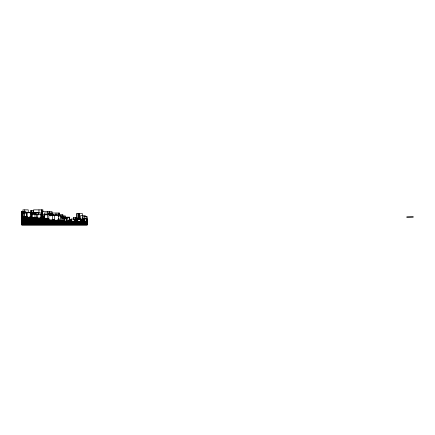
<?xml version="1.0" encoding="UTF-8"?>
<svg xmlns="http://www.w3.org/2000/svg" width="435" height="435" viewBox="0 0 435 435"><rect width="100%" height="100%" fill="white"/><g stroke="black" fill="none" stroke-linecap="round" stroke-linejoin="round"><path stroke-width="0.65" d="M25.98 211.66L21.75 211.66L21.75 225.145L87.212 225.145L87.212 216.63L82.982 216.63L82.982 219.088M21.75 211.888L22.685 211.888M21.75 211.954L23.582 211.954M21.75 212.28L25.045 212.28M23.593 212.378L28.525 212.378M28.65 212.574L31.146 212.574M34.202 212.606L38.981 212.606M23.572 212.802L30.521 212.737L30.521 217.288M31.347 212.965L41.254 212.933L41.238 217.94M30.477 213.03L35.469 213.03L35.469 214.21M21.75 213.096L26.356 213.096L26.356 216.63M32.598 213.264L34.539 213.264M30.276 213.427L33.044 213.427M40.917 213.688L42.467 213.688M30.194 213.786L33.604 213.786M33.49 214.015L37.008 214.015M41.053 214.341L62.814 214.341L62.814 218.267M41.238 214.373L37.127 214.373L37.127 217.94M21.75 215.456L22.044 215.456M54.718 215.619L48.834 215.619L48.834 219.903M41.026 215.651L44.897 215.651M49.992 215.651L54.761 215.651M57.855 215.651L62.814 215.651M21.75 215.977L21.935 211.888M58.089 216.043L61.232 216.043L61.232 220.567M62.216 216.01L65.473 216.01L65.473 217.957M21.75 216.304L22.163 216.304M21.75 216.63L27.193 216.63M41.08 216.63L44.201 216.63L44.201 218.267M21.75 216.962L27.193 216.962M29.205 216.962L30.89 216.962L30.89 217.288L30.847 216.962M60.954 216.962L62.814 216.962M66.408 217.157L69.654 217.157L69.616 221.54M21.75 217.288L32.299 217.288M65.179 217.386L69.41 217.353L69.41 220.942M21.75 217.614L37.127 217.614M77.142 217.647L73.395 217.647L73.395 219.593M61.226 217.81L63.477 217.81M21.75 217.94L42.934 217.94M63.347 217.908L65.979 217.908M41.059 218.022L42.934 218.022M21.75 218.267L46.501 218.267L46.501 218.598M66.691 218.267L62.689 218.267L62.689 221.214L62.656 220.888M42.934 218.354L46.072 218.354M87.212 218.435L84.841 218.435L84.841 221.54M21.75 218.598L48.051 218.598L48.051 218.925M85.211 218.598L82.106 218.598L82.106 219.773M21.75 218.925L49.008 218.925M80.85 219.055L71.188 219.055L71.188 221.54M21.75 219.251L48.883 219.251M52.586 219.251L52.852 219.577M21.75 219.577L48.883 219.577M52.586 219.577L54.712 219.577M71.258 219.577L71.721 219.577M81.383 219.577L84.879 219.577M87.212 219.577L86.831 219.577L86.859 221.54M21.75 219.903L54.326 219.903M57.322 219.903L58.529 219.903L58.529 220.235M69.176 219.903L71.318 219.903M85.135 219.903L83.808 219.903L83.808 221.54M86.723 219.903L87.212 219.903M21.75 220.235L59.481 220.235L59.481 220.561M69.176 220.235L71.688 220.235M69.176 220.317L71.606 220.317M21.75 220.561L61.737 220.561L61.737 220.888M67.865 220.561L71.721 220.561M69.839 220.643L70.823 220.643M21.75 220.888L63.39 220.969M70.823 220.888L71.721 220.888M21.75 221.214L78.702 221.214L78.702 221.54M80.203 221.214L81.981 221.214M62.564 221.295L81.829 221.295L81.829 221.872M21.75 221.54L87.212 221.54M70.552 221.622L71.335 221.622M77.169 221.622L80.203 221.622M80.605 221.622L83.553 221.622M21.75 221.872L87.212 221.872M21.75 222.198L87.212 222.198M21.75 222.524L87.212 222.524M21.75 222.85L87.212 222.85M21.75 223.177L87.212 223.177M21.75 223.508L87.212 223.508M21.75 223.835L87.212 223.835M21.75 224.161L87.212 224.161M21.75 224.487L87.212 224.487M21.75 224.813L87.212 224.813M86.94 219.903L86.94 221.54M86.63 218.435L86.63 221.54M86.239 216.63L86.239 218.473M85.249 216.934L85.249 215.619L80.535 215.619L80.535 218.908M84.618 216.63L84.618 219.088M84.553 219.903L84.553 221.54M83.553 221.54L83.553 221.872M83.411 219.577L83.411 221.54M83.172 221.54L83.172 221.872M82.536 215.651L82.536 213.688L76.381 213.688L76.381 217.614M82.378 219.577L82.378 221.54M82.264 215.619L82.264 221.54M81.497 219.577L81.497 221.54M81.41 219.577L81.383 221.54M81.111 221.54L81.111 219.577L77.582 219.577L77.582 221.54M81.002 221.214L81.002 221.54M80.812 221.54L80.845 218.566L75.549 218.566L75.549 219.757M80.741 221.214L80.741 221.54M80.611 219.577L80.611 221.54M79.192 213.688L79.192 218.267M78.947 213.688L78.947 218.267M78.855 213.688L78.855 218.267M78.474 213.688L78.474 218.267M77.468 218.925L77.468 221.54M77.196 219.055L77.234 221.54M77.12 213.688L77.169 221.54M77.044 219.055L77.022 221.54M76.951 218.925L76.951 221.54M76.892 218.566L76.892 221.54M75.761 217.647L75.75 221.54M75.347 217.647L75.347 219.593M75.282 221.214L75.282 221.54M74.923 219.055L74.923 221.54L74.864 219.055M73.754 217.647L73.754 219.593M72.689 221.214L72.689 221.54M71.335 221.214L71.335 221.54M71.231 219.055L71.258 221.54M70.823 219.903L70.823 220.235M70.823 220.317L70.823 221.54M70.671 220.561L70.736 221.54M70.405 220.561L70.405 220.888M69.899 220.561L69.899 220.888M69.823 219.903L69.823 220.996M68.654 221.214L68.654 221.54M68.186 220.561L68.186 221.54M67.855 221.214L67.855 218.631L64.01 218.631L63.989 221.54M66.8 217.353L66.8 219.148M66.506 218.631L66.506 221.214M66.441 217.353L66.441 219.148M66.202 217.353L66.202 218.549M66.076 218.631L66.076 221.214M65.652 217.353L65.652 218.549M64.831 216.01L64.831 217.957M64.402 218.631L64.402 221.214M63.94 218.267L63.94 221.214M63.592 216.01L63.592 217.957M63.037 220.888L62.977 221.214M62.89 221.214L62.89 221.54M62.727 216.01L62.727 217.957M62.357 220.888L62.357 221.214M62.151 220.888L62.151 221.214M61.591 220.561L61.531 220.888M60.911 220.561L60.911 220.888M60.721 216.043L60.721 220.567M59.671 220.561L59.671 220.888M59.557 220.561L59.557 220.888M59.405 214.341L59.405 213.03L44.239 213.03L44.239 214.341M59.133 213.03L59.133 214.341M59.133 220.561L59.133 218.925L58.676 218.925L58.676 220.561M58.839 218.925L58.839 220.561M58.431 220.235L58.464 215.488L54.326 215.488L54.326 220.235M58.159 213.03L58.159 214.341M55.995 213.03L55.995 215.651M54.364 219.577L54.364 219.903M53.222 214.341L53.222 215.651M52.586 215.619L52.586 219.903M52.282 213.03L52.282 215.651M52.01 213.541L52.01 211.524L42.434 211.524L42.434 214.879M51.303 213.03L51.303 215.651M50.65 213.03L50.65 214.341M50.449 215.994L50.449 214.798L44.31 214.798L44.365 218.598M49.775 213.03L49.775 214.341M49.672 211.524L49.672 213.541M48.241 213.03L48.241 214.341M47.774 211.524L47.774 213.541M47.458 214.798L47.458 219.577M46.072 218.267L46.072 218.598M45.164 218.267L45.164 218.598M44.604 218.267L44.604 218.598M44.441 218.267L44.441 218.598M43.467 216.63L43.467 218.267M43.353 218.267L43.353 218.598M43.021 216.962L43.021 218.267M42.951 216.63L42.934 218.598M42.891 211.872L42.891 209.855L33.555 209.855L33.555 213.21M42.82 217.94L42.82 218.267M42.63 217.94L42.565 218.267M42.336 214.341L42.353 218.267M41.999 209.855L41.999 213.884M41.972 217.94L41.972 218.267M41.901 214.341L41.901 215.651M41.716 209.855L41.716 213.884M41.57 216.63L41.57 218.267M41.173 217.94L41.173 218.267M41.059 217.94L41.059 218.267M40.863 214.373L40.863 217.94M38.965 209.855L38.965 213.21M38.481 212.933L38.481 214.955M36.834 217.614L36.834 214.178L31.184 214.178L31.184 217.614M34.979 214.178L34.979 217.614M33.044 213.656L33.044 210.35L30.841 210.35L30.841 213.656M32.299 214.178L32.299 217.614M31.461 210.35L31.461 213.656M31.276 213.786L31.276 217.288M31.043 210.35L31.043 213.656M28.215 212.285L28.215 209.855L22.93 209.855L22.93 212.285M26.986 212.802L26.986 216.962M26.872 212.737L26.872 217.288M26.519 216.63L26.519 216.962M24.746 209.855L24.746 212.285M24.24 213.096L24.24 216.63M23.952 213.096L23.952 216.63M22.859 213.096L22.859 216.63M22.604 213.096L22.604 216.63M22.299 212.28L22.299 213.525M21.88 211.66L21.859 216.304M21.891 216.962L21.891 217.288M413.25 216.962L406.763 217.06L413.25 216.962"/></g></svg>
